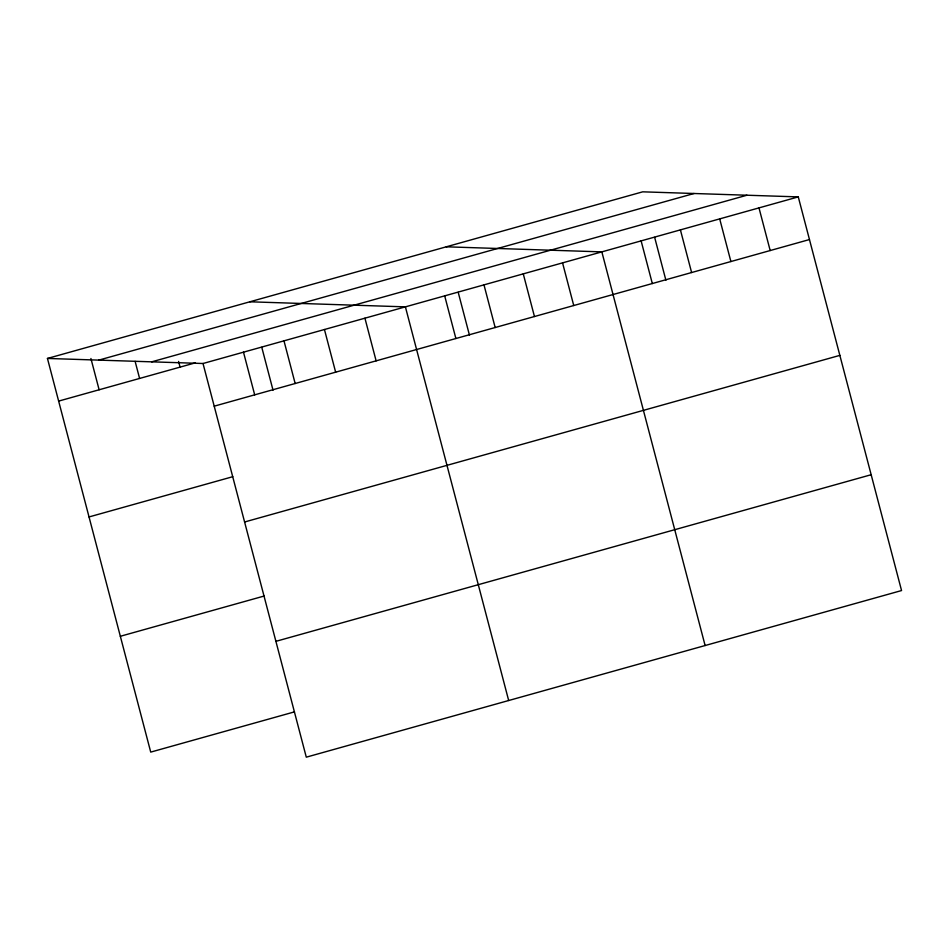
<?xml version="1.0" encoding="UTF-8"?>
<svg xmlns="http://www.w3.org/2000/svg" width="949" height="949" viewBox="0 0 949 949"><rect width="100%" height="100%" fill="white"/><g stroke="black" fill="none" stroke-linecap="round" stroke-linejoin="round"><path stroke-width="1.42" d="M47.45 358.449L642.71 191.828L798.275 196.894L901.55 590.551L306.29 757.172L203.015 363.503L47.45 358.449L150.725 752.106L294.487 711.869M98.791 360.122L694.051 193.501M151.674 361.842L746.934 195.221M58.636 401.107L195.423 362.826M203.015 363.503L798.275 196.894M214.213 406.172L809.461 239.551M89.028 516.944L232.79 476.695M244.593 521.997L839.853 355.377M120.333 636.281L264.107 596.043M275.91 641.334L871.158 474.725M446.267 246.811L601.844 251.876L705.119 645.534M249.836 301.794L405.401 306.859L508.676 700.516M758.986 207.89L770.185 250.548M719.698 218.887L730.896 261.544M680.409 229.883L691.607 272.541M654.656 237.357L665.901 280.252M641.121 240.88L652.319 283.537M562.555 262.873L573.742 305.531M523.267 273.87L534.453 316.527M483.978 284.866L495.164 327.524M458.213 292.339L469.47 335.234M444.69 295.863L455.888 338.52M364.926 318.188L376.124 360.845M324.451 329.517L335.638 372.174M283.976 340.845L295.163 383.515M261.782 347.322L273.039 390.217M243.49 352.174L254.688 394.843M178.578 361.427L180.073 367.121M135.126 361.379L139.598 378.449M90.914 358.497L99.123 389.778"/></g></svg>
